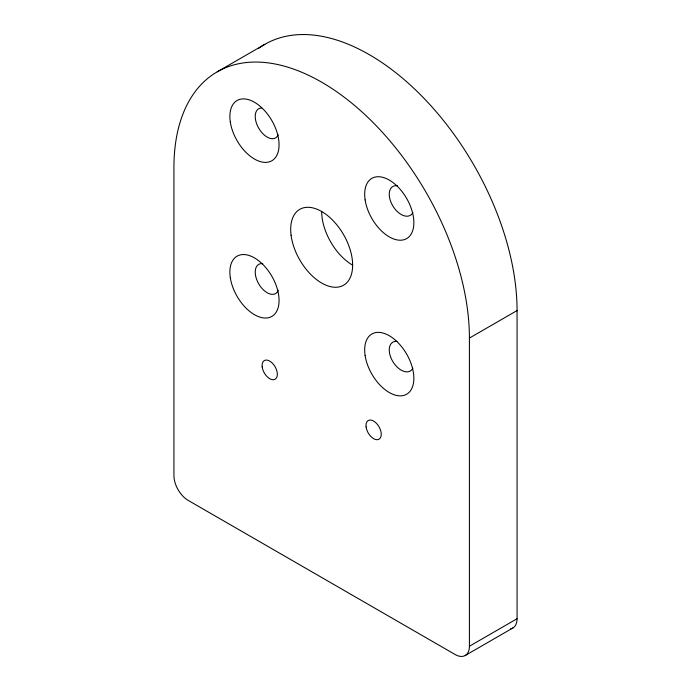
<?xml version="1.0" encoding="UTF-8"?>
<svg xmlns="http://www.w3.org/2000/svg" width="691" height="691" viewBox="0 0 691 691"><rect width="100%" height="100%" fill="white"/><g stroke="black" fill="none" stroke-linecap="round" stroke-linejoin="round"><path stroke-width="1.04" d="M217.207 71.838L264.86 44.319M469.414 338.072A208.932 120.631 60 0 0 321.669 82.186A208.932 120.631 60 0 0 173.933 167.481L173.933 475.658A20.22 11.678 60 0 0 188.228 500.422L455.11 654.507A20.22 11.678 60 0 0 469.414 646.249L469.414 338.072L517.067 310.561A208.932 120.631 60 0 0 421.726 96.006A208.932 120.631 60 0 0 258.754 48.292M469.414 646.249L517.067 618.73L517.067 310.561M465.224 655.509L512.877 627.989M352.652 265.163A43.809 25.291 60 0 1 321.669 211.506M517.067 618.73A20.22 11.678 60 0 1 510.597 628.81M412.864 368.13A16.852 10.045 58.3 0 1 392.756 361.453A16.852 10.045 58.3 0 1 396.954 341.345M412.864 212.483A16.852 10.045 58.3 0 1 392.557 205.46A16.852 10.045 58.3 0 1 397.498 185.758M278.214 290.445A16.852 9.726 60 0 1 258.719 283.846A16.852 9.726 60 0 1 262.753 263.66M278.214 134.788A16.852 9.726 60 0 1 259.151 128.923A16.852 9.726 60 0 1 261.664 107.951M230.319 277.73A34.775 20.074 60 0 0 270.57 317.057A34.775 20.074 60 0 0 262.511 264.109A34.775 20.074 60 0 0 230.319 277.73M365.116 355.554A34.775 20.074 60 0 0 405.367 394.881A34.775 20.074 60 0 0 397.308 341.933A34.775 20.074 60 0 0 365.116 355.554M365.116 199.906A34.775 20.074 60 0 0 405.367 239.233A34.775 20.074 60 0 0 397.308 186.285A34.775 20.074 60 0 0 365.116 199.906M230.319 122.082A34.775 20.074 60 0 0 270.57 161.409A34.775 20.074 60 0 0 262.511 108.461A34.775 20.074 60 0 0 230.319 122.082M366.092 426.917A10.78 6.228 60 0 0 378.426 439.485A10.78 6.228 60 0 0 376.345 423.22A10.78 6.228 60 0 0 366.092 426.917M262.191 366.93A10.78 6.228 60 0 0 274.534 379.497A10.78 6.228 60 0 0 272.444 363.241A10.78 6.228 60 0 0 262.191 366.93M291.084 235.251A43.809 25.291 60 0 0 341.199 286.316A43.809 25.291 60 0 0 332.734 220.256A43.809 25.291 60 0 0 291.084 235.251"/></g></svg>
